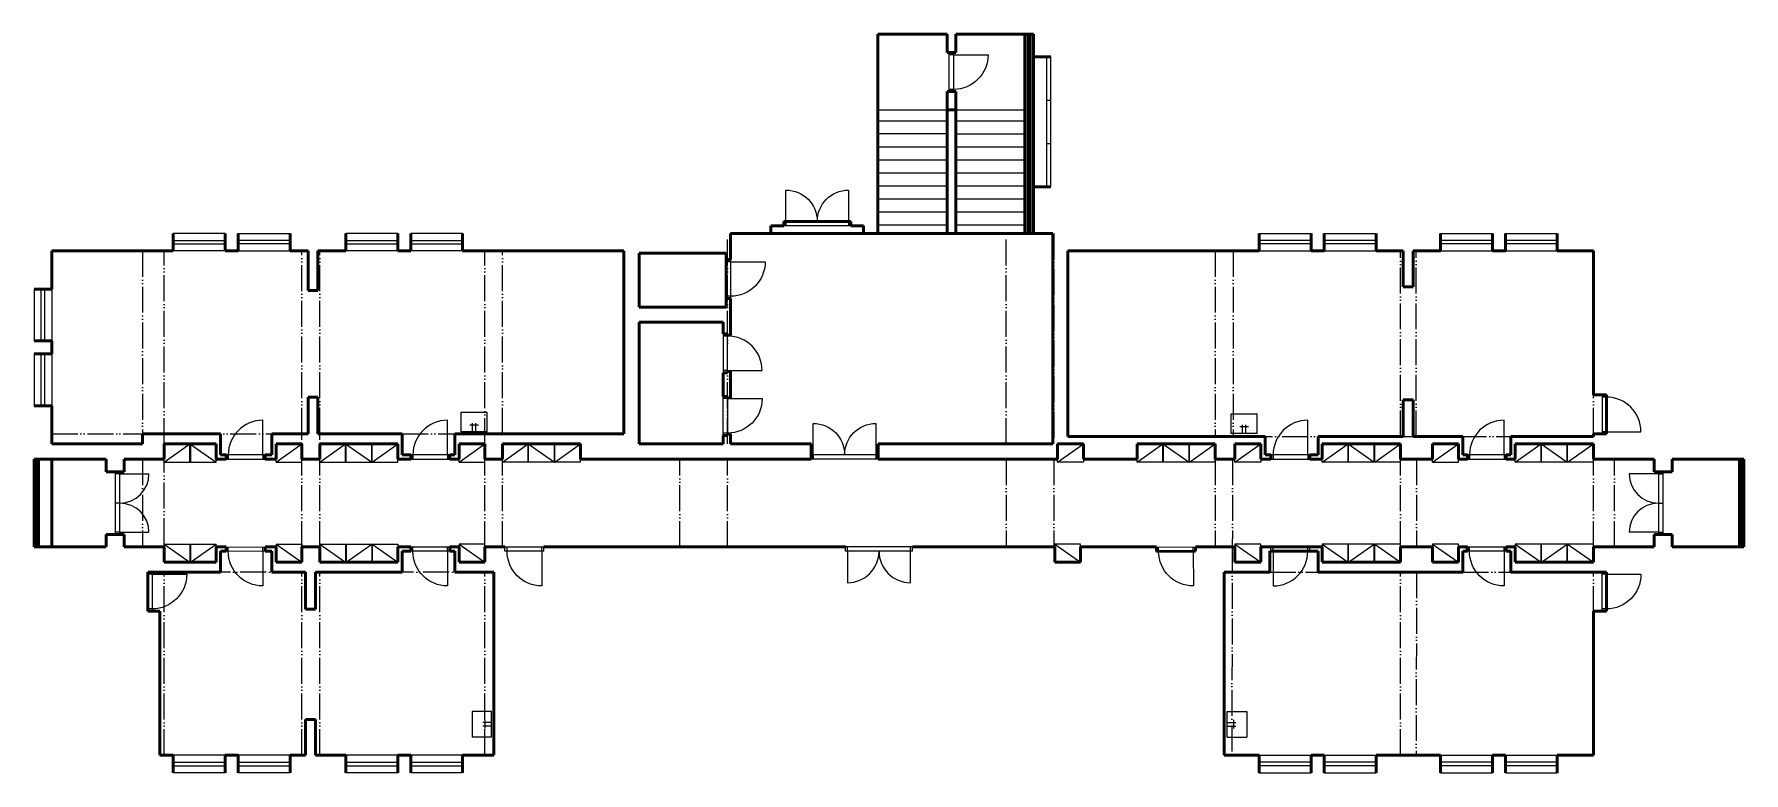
# Model space of a CAD drawing. Header units: millimetres. Extents: x 5522 to 45034, y 8387 to 25446.
import ezdxf

# ---------------------------------------------------------------- set-up
doc = ezdxf.new("R2010")
doc.units = ezdxf.units.MM
doc.header["$LTSCALE"] = 25
doc.linetypes.add('ACAD_ISO05W100', pattern=[33, 24, -3, 0, -3, 0, -3])
for name, color, linetype in [('Dveře', 51, 'Continuous'), ('Nábytek', 25, 'Continuous'), ('Okna', 51, 'Continuous'), ('Překlady', 1, 'ACAD_ISO05W100'), ('Sanita', 150, 'Continuous'), ('Schody', 51, 'Continuous')]:
    doc.layers.add(name, color=color, linetype=linetype)
doc.layers.add('Zdi', color=7, linetype='Continuous', lineweight=50)

# ---------------------------------------------------------------- blocks, each defined once
blk = doc.blocks.new('dvere')
for p, q in [((-50, 100), (-50, 900)), ((-900, 100), (-900, 0)), ((0, 100), (-900, 100)), ((-900, 0), (0, 0)), ((-850, 100), (-850, 0)), ((-50, 100), (-50, 0)), ((0, 100), (0, 0))]:
    blk.add_line(p, q)
blk.add_arc((-50, 100), 800, 90, 180)
blk = doc.blocks.new('balkon_dvere')
for p, q in [((-100, 675), (-775, 675)), ((-100, 725), (-100, -675)), ((-100, 725), (0, 725)), ((-100, 675), (0, 675)), ((0, 725), (0, -675)), ((-100, 0), (0, 0)), ((-100, -675), (-775, -675)), ((-100, -675), (0, -675)), ((-100, -675), (-100, -725)), ((0, -725), (-100, -725)), ((0, -675), (0, -725))]:
    blk.add_line(p, q)
for centre, start, end in [((-100, 675), 180, 270), ((-100, -675), 90, 180)]:
    blk.add_arc(centre, 675, start, end)
blk = doc.blocks.new('okno')
for p, q in [((0, -1200), (0, 0)), ((163, 0), (163, -1200)), ((243, 0), (243, -1200)), ((406, -1200), (406, 0))]:
    blk.add_line(p, q)
blk = doc.blocks.new('dvojdveře')
for p, q in [((-1550, -100), (-1550, 0)), ((0, 0), (-1550, 0)), ((-1500, -100), (-1500, 0)), ((-50, -825), (-50, 0)), ((0, -100), (0, 0)), ((0, -100), (-1550, -100)), ((-1500, -100), (-1500, -825))]:
    blk.add_line(p, q)
for centre, start, end in [((-1500, -100), 270, 0), ((-50, -100), 180, 270)]:
    blk.add_arc(centre, 725, start, end)
blk = doc.blocks.new('umyvydlo')
for p, q in [((-300, 0), (-300, 450)), ((-300, 450), (300, 450)), ((300, 0), (300, 450)), ((300, 0), (-300, 0)), ((100, 150), (-100, 150)), ((-40, 0), (-40, 200)), ((40, 0), (40, 200))]:
    blk.add_line(p, q)

msp = doc.modelspace()

# ---------------------------------------------------------------- linework, layer by layer
at = {"layer": 'Nábytek'}
for p, q in [((8526, 15564), (8526, 15981)), ((9727, 15981), (8526, 15981)), ((8526, 15564), (9122, 15981)), ((9122, 15564), (9122, 15981)), ((9122, 15981), (9727, 15564)), ((9131, 15981), (9131, 15564)), ((9727, 15564), (9727, 15981)), ((11111, 15564), (11111, 15981)), ((11111, 15981), (11707, 15981)), ((11111, 15564), (11707, 15981)), ((11707, 15564), (11707, 15981)), ((12124, 15564), (12124, 15981)), ((12124, 15981), (13930, 15981)), ((12124, 15564), (12720, 15981)), ((12720, 15564), (12720, 15981)), ((12720, 15981), (13325, 15564)), ((12729, 15564), (12729, 15981)), ((13325, 15564), (13325, 15981)), ((13334, 15564), (13334, 15981)), ((13334, 15564), (13930, 15981)), ((13930, 15564), (13930, 15981)), ((15342, 15564), (15342, 15981)), ((15342, 15981), (15938, 15981)), ((15342, 15564), (15938, 15981)), ((15938, 15564), (15938, 15981)), ((16343, 15564), (16343, 15981)), ((16343, 15981), (18149, 15981)), ((16343, 15564), (16939, 15981)), ((16939, 15564), (16939, 15981)), ((16939, 15981), (17544, 15564)), ((16948, 15564), (16948, 15981)), ((17544, 15564), (17544, 15981)), ((17553, 15564), (17553, 15981)), ((17553, 15564), (18149, 15981)), ((18149, 15564), (18149, 15981)), ((29174, 15564), (29174, 15981)), ((29174, 15564), (29770, 15981)), ((29174, 15981), (29770, 15981)), ((29770, 15981), (29770, 15564)), ((31014, 15564), (31014, 15981)), ((31014, 15981), (32820, 15981)), ((31014, 15564), (31610, 15981)), ((31610, 15564), (31610, 15981)), ((31610, 15981), (32215, 15564)), ((31619, 15564), (31619, 15981)), ((32215, 15564), (32215, 15981)), ((32224, 15564), (32224, 15981)), ((32224, 15564), (32820, 15981)), ((32820, 15564), (32820, 15981)), ((33274, 15564), (33274, 15981)), ((33274, 15564), (33870, 15981)), ((33274, 15981), (33870, 15981)), ((33870, 15981), (33870, 15564)), ((35293, 15564), (35293, 15981)), ((35293, 15981), (37099, 15981)), ((35293, 15564), (35889, 15981)), ((35889, 15564), (35889, 15981)), ((35889, 15981), (36494, 15564)), ((35898, 15564), (35898, 15981)), ((36494, 15564), (36494, 15981)), ((36503, 15564), (36503, 15981)), ((36503, 15564), (37099, 15981)), ((37099, 15564), (37099, 15981)), ((37841, 15564), (37841, 15981)), ((37841, 15981), (38437, 15981)), ((37841, 15564), (38437, 15981)), ((38437, 15564), (38437, 15981)), ((39753, 15564), (39753, 15981)), ((39753, 15981), (41559, 15981)), ((39753, 15564), (40349, 15981)), ((40349, 15564), (40349, 15981)), ((40349, 15981), (40954, 15564)), ((40358, 15564), (40358, 15981)), ((40954, 15564), (40954, 15981)), ((40963, 15564), (40963, 15981)), ((40963, 15564), (41559, 15981)), ((41559, 15564), (41559, 15981)), ((8526, 15564), (9122, 15564)), ((9131, 15564), (9727, 15564)), ((11111, 15564), (11707, 15564)), ((12124, 15564), (12720, 15564)), ((12729, 15564), (13325, 15564)), ((13334, 15564), (13930, 15564)), ((15342, 15564), (15938, 15564)), ((16939, 15564), (16343, 15564)), ((17544, 15564), (16948, 15564)), ((18149, 15564), (17553, 15564)), ((29770, 15564), (29174, 15564)), ((31610, 15564), (31014, 15564)), ((32215, 15564), (31619, 15564)), ((32820, 15564), (32224, 15564)), ((33870, 15564), (33274, 15564)), ((35889, 15564), (35293, 15564)), ((36494, 15564), (35898, 15564)), ((37099, 15564), (36503, 15564)), ((37841, 15564), (38437, 15564)), ((40349, 15564), (39753, 15564)), ((40954, 15564), (40358, 15564)), ((41559, 15564), (40963, 15564)), ((8526, 13629), (8526, 13669)), ((8526, 13669), (9122, 13669)), ((8526, 13669), (9122, 13252)), ((8526, 13629), (8526, 13252)), ((9122, 13669), (9122, 13252)), ((9131, 13669), (9727, 13669)), ((9131, 13252), (9727, 13669)), ((9131, 13669), (9131, 13252)), ((9727, 13252), (9727, 13669)), ((11111, 13669), (11111, 13252)), ((11111, 13669), (11707, 13669)), ((11111, 13669), (11707, 13252)), ((11707, 13669), (11707, 13252)), ((12124, 13669), (12124, 13252)), ((12124, 13669), (12720, 13669)), ((12124, 13669), (12124, 13252)), ((12124, 13669), (12720, 13252)), ((12720, 13669), (12720, 13252)), ((12729, 13669), (13325, 13669)), ((12729, 13669), (12729, 13252)), ((12729, 13252), (13325, 13669)), ((13325, 13669), (13325, 13252)), ((13334, 13669), (13930, 13669)), ((13334, 13669), (13334, 13252)), ((13334, 13669), (13930, 13252)), ((13930, 13669), (13930, 13252)), ((15342, 13669), (15342, 13252)), ((15938, 13669), (15342, 13669)), ((15342, 13669), (15938, 13252)), ((15938, 13252), (15938, 13669)), ((29111, 13669), (29111, 13252)), ((29707, 13669), (29111, 13669)), ((29111, 13669), (29707, 13252)), ((29707, 13252), (29707, 13669)), ((33274, 13669), (33274, 13252)), ((33274, 13669), (33870, 13252)), ((33870, 13669), (33274, 13669)), ((33870, 13252), (33870, 13669)), ((35293, 13669), (35293, 13252)), ((35293, 13669), (35889, 13252)), ((35293, 13669), (35293, 13252)), ((35293, 13669), (35889, 13252)), ((35889, 13669), (35293, 13669)), ((35889, 13252), (35889, 13669)), ((35889, 13252), (35889, 13669)), ((35898, 13252), (35898, 13669)), ((35898, 13252), (36494, 13669)), ((35898, 13252), (35898, 13669)), ((35898, 13252), (36494, 13669)), ((36494, 13669), (35898, 13669)), ((36494, 13252), (36494, 13669)), ((36494, 13252), (36494, 13669)), ((36503, 13252), (36503, 13669)), ((36503, 13669), (37099, 13252)), ((36503, 13252), (36503, 13669)), ((36503, 13669), (37099, 13252)), ((37099, 13669), (36503, 13669)), ((37099, 13252), (37099, 13669)), ((37099, 13252), (37099, 13669)), ((37841, 13669), (37841, 13252)), ((38437, 13669), (37841, 13669)), ((37841, 13669), (38437, 13252)), ((38437, 13252), (38437, 13669)), ((39753, 13669), (39753, 13252)), ((39753, 13669), (40349, 13252)), ((39753, 13669), (39753, 13252)), ((39753, 13669), (40349, 13252)), ((40349, 13669), (39753, 13669)), ((40349, 13252), (40349, 13669)), ((40349, 13252), (40349, 13669)), ((40358, 13252), (40358, 13669)), ((40358, 13252), (40954, 13669)), ((40358, 13252), (40358, 13669)), ((40358, 13252), (40954, 13669)), ((40954, 13669), (40358, 13669)), ((40954, 13252), (40954, 13669)), ((40954, 13252), (40954, 13669)), ((40963, 13252), (40963, 13669)), ((40963, 13669), (41559, 13252)), ((40963, 13252), (40963, 13669)), ((40963, 13669), (41559, 13252)), ((41559, 13669), (40963, 13669)), ((41559, 13252), (41559, 13669)), ((41559, 13252), (41559, 13669)), ((8526, 13252), (9727, 13252)), ((11707, 13252), (11111, 13252)), ((12124, 13252), (13930, 13252)), ((15342, 13252), (15938, 13252)), ((29111, 13252), (29707, 13252)), ((29111, 13252), (29707, 13252)), ((33274, 13252), (33870, 13252)), ((35293, 13252), (35889, 13252)), ((35293, 13252), (35889, 13252)), ((35889, 13252), (35898, 13252)), ((35889, 13252), (35898, 13252)), ((35898, 13252), (36494, 13252)), ((35898, 13252), (36494, 13252)), ((36494, 13252), (36503, 13252)), ((36494, 13252), (36503, 13252)), ((36503, 13252), (37099, 13252)), ((36503, 13252), (37099, 13252)), ((37841, 13252), (38437, 13252)), ((39753, 13252), (40349, 13252)), ((39753, 13252), (40349, 13252)), ((40349, 13252), (40358, 13252)), ((40349, 13252), (40358, 13252)), ((40358, 13252), (40954, 13252)), ((40358, 13252), (40954, 13252)), ((40954, 13252), (40963, 13252)), ((40954, 13252), (40963, 13252)), ((40963, 13252), (41559, 13252)), ((40963, 13252), (41559, 13252))]:
    msp.add_line(p, q, dxfattribs=at)
at = {"layer": 'Okna'}
for p, q in [((28919, 24921), (28919, 21921)), ((29019, 21921), (29019, 24921)), ((28919, 23921), (29019, 23921)), ((28919, 22921), (29019, 22921))]:
    msp.add_line(p, q, dxfattribs=at)
at = {"layer": 'Překlady'}
for p, q in [((21547, 15981), (21547, 20845)), ((27987, 15981), (27987, 20846)), ((29087, 20846), (29087, 15981)), ((8026, 20440), (8026, 15981)), ((8526, 15981), (8526, 20440)), ((11707, 16214), (11707, 20440)), ((12124, 16214), (12124, 20440)), ((15938, 15981), (15938, 20440)), ((16343, 16214), (16343, 20440)), ((32820, 20440), (32820, 16154)), ((33230, 20440), (33230, 16154)), ((37099, 16154), (37099, 20440)), ((37459, 16154), (37459, 20440)), ((41559, 16214), (41559, 20440)), ((5928, 16214), (11707, 16214)), ((11707, 13602), (11707, 16214)), ((12124, 13602), (12124, 16214)), ((14030, 16214), (15242, 16214)), ((29412, 16154), (41559, 16154)), ((8026, 15631), (8026, 13602)), ((8526, 13669), (8526, 15631)), ((15938, 13602), (15938, 15564)), ((16343, 13602), (16343, 15584)), ((20447, 13602), (20447, 15631)), ((21547, 13602), (21547, 15631)), ((27987, 15631), (27987, 13602)), ((29087, 15631), (29087, 13602)), ((32820, 15631), (32820, 13602)), ((33218, 15631), (33213, 13602)), ((37099, 13602), (37099, 15564)), ((37470, 15631), (37470, 13602)), ((41559, 13602), (41559, 15564)), ((42046, 13602), (42046, 15631)), ((33213, 13602), (33200, 8793)), ((11707, 13018), (8248, 13022)), ((8526, 8793), (8526, 13018)), ((11707, 8793), (11707, 13018)), ((12124, 8793), (12124, 13018)), ((15938, 13018), (12124, 13018)), ((15938, 8793), (15938, 13018)), ((34077, 13021), (35193, 13021)), ((37099, 8793), (37099, 13022)), ((37470, 13022), (37459, 8793)), ((38537, 13022), (39653, 13022)), ((41559, 8793), (41559, 13022))]:
    msp.add_line(p, q, dxfattribs=at)
at = {"layer": 'Schody'}
for p, q in [((25019, 23696), (26619, 23696)), ((25019, 23446), (26619, 23446)), ((26819, 23696), (28419, 23696)), ((26819, 23446), (28419, 23446)), ((26619, 23146), (25019, 23146)), ((26819, 23146), (28419, 23146)), ((25019, 22846), (26619, 22846)), ((25019, 22546), (26619, 22546)), ((26819, 22846), (28419, 22846)), ((26819, 22546), (28419, 22546)), ((25019, 22246), (26619, 22246)), ((26819, 22246), (28419, 22246)), ((25019, 21946), (26619, 21946)), ((26819, 21946), (28419, 21946)), ((25019, 21646), (26619, 21646)), ((25019, 21346), (26619, 21346)), ((26819, 21646), (28419, 21646)), ((26819, 21346), (28419, 21346)), ((25019, 21046), (26619, 21046)), ((26819, 21046), (28419, 21046))]:
    msp.add_line(p, q, dxfattribs=at)
at = {"layer": 'Zdi'}
for p, q in [((26619, 25446), (25019, 25446)), ((25019, 25446), (25019, 20846)), ((26619, 25021), (26619, 25446)), ((26819, 25021), (26819, 25446)), ((26819, 25446), (28619, 25446)), ((28419, 25446), (28419, 20846)), ((28494, 25446), (28494, 20846)), ((28544, 25446), (28544, 20846)), ((28619, 20846), (28619, 25446)), ((26669, 25021), (26619, 25021)), ((26669, 25021), (26819, 25021)), ((28619, 24921), (29019, 24921)), ((26769, 24121), (26619, 24121)), ((26619, 24121), (26619, 23696)), ((26769, 24121), (26819, 24121)), ((26819, 24121), (26819, 23696)), ((26619, 23696), (26819, 23696)), ((26619, 23696), (26619, 20846)), ((26819, 23696), (26819, 20846)), ((29019, 21921), (28619, 21921)), ((22549, 21021), (22549, 20846)), ((22549, 21021), (22844, 21021)), ((22844, 21021), (22844, 21121)), ((22844, 21121), (24394, 21121)), ((24394, 21021), (24394, 21121)), ((24689, 21021), (24394, 21021)), ((24689, 21021), (24689, 20846)), ((8737, 20846), (8737, 20440)), ((9937, 20846), (9937, 20440)), ((10237, 20846), (10237, 20440)), ((11437, 20846), (11437, 20440)), ((12724, 20440), (12724, 20846)), ((13924, 20846), (13924, 20440)), ((14224, 20440), (14224, 20846)), ((15424, 20846), (15424, 20440)), ((29062, 20846), (21617, 20846)), ((21617, 20242), (21617, 20845)), ((29062, 15981), (29062, 20846)), ((33834, 20846), (33834, 20440)), ((35034, 20846), (35034, 20440)), ((35334, 20440), (35334, 20846)), ((36534, 20846), (36534, 20440)), ((38023, 20846), (38023, 20440)), ((39223, 20846), (39223, 20440)), ((39523, 20440), (39523, 20846)), ((40723, 20846), (40723, 20440)), ((5928, 19561), (5928, 20440)), ((5928, 20440), (8737, 20440)), ((10237, 20440), (9937, 20440)), ((11437, 20440), (11851, 20440)), ((11851, 19525), (11851, 20440)), ((12081, 20440), (12081, 19525)), ((12081, 20440), (12724, 20440)), ((13924, 20440), (14224, 20440)), ((15424, 20440), (19153, 20440)), ((19153, 20440), (19153, 16214)), ((19503, 20387), (21517, 20387)), ((19503, 20387), (19503, 19142)), ((21517, 20242), (21517, 20387)), ((21517, 20242), (21517, 19342)), ((21617, 20242), (21517, 20242)), ((33834, 20440), (29412, 20440)), ((29412, 20439), (29412, 16154)), ((35334, 20440), (35034, 20440)), ((37164, 20440), (36534, 20440)), ((37164, 19615), (37164, 20440)), ((37394, 20440), (37394, 19615)), ((37394, 20440), (38023, 20440)), ((39223, 20440), (39523, 20440)), ((40723, 20440), (41559, 20440)), ((41559, 20440), (41559, 17114)), ((5928, 19561), (5522, 19561)), ((12081, 19525), (11851, 19525)), ((37394, 19615), (37164, 19615)), ((19153, 19142), (19153, 19142)), ((21517, 19142), (19503, 19142)), ((21517, 19342), (21517, 19142)), ((21517, 19342), (21617, 19342)), ((21617, 18492), (21617, 19342)), ((19503, 18792), (21447, 18792)), ((19503, 18792), (19503, 16214)), ((21447, 18792), (21447, 18525)), ((5928, 18361), (5522, 18361)), ((5928, 18061), (5928, 18361)), ((21447, 18525), (21547, 18525)), ((21547, 18525), (21547, 18492)), ((21547, 18492), (21617, 18492)), ((5522, 18061), (5928, 18061)), ((21447, 17625), (21447, 17081)), ((21447, 17625), (21547, 17625)), ((21617, 17658), (21547, 17658)), ((21547, 17625), (21547, 17658)), ((21617, 17048), (21617, 17658)), ((11851, 16214), (11851, 17064)), ((11851, 17064), (12081, 17064)), ((12081, 17064), (12081, 16214)), ((21447, 17081), (21547, 17081)), ((21547, 17081), (21547, 17048)), ((21617, 17048), (21547, 17048)), ((37394, 17004), (37164, 17004)), ((37164, 17004), (37164, 16154)), ((37394, 16154), (37394, 17004)), ((41858, 17114), (41559, 17114)), ((41858, 17114), (41858, 16214)), ((5928, 16861), (5522, 16861)), ((5928, 15981), (5928, 16861)), ((8026, 15981), (8026, 16214)), ((8026, 16214), (9827, 16214)), ((9827, 15731), (9827, 16214)), ((11011, 16214), (11011, 15731)), ((11851, 16214), (11011, 16214)), ((12081, 16214), (14030, 16214)), ((14030, 15731), (14030, 16214)), ((15242, 16214), (15242, 15731)), ((19153, 16214), (15242, 16214)), ((19503, 16214), (19503, 15981)), ((21617, 16214), (21547, 16214)), ((21547, 16181), (21547, 16214)), ((21617, 16214), (21617, 15981)), ((41858, 16214), (41559, 16214)), ((41559, 16154), (41559, 16214)), ((5928, 15981), (8026, 15981)), ((8526, 15631), (8526, 15981)), ((8526, 15981), (9727, 15981)), ((9727, 15981), (9727, 15631)), ((11111, 15631), (11111, 15981)), ((11111, 15981), (11707, 15981)), ((11707, 15981), (11707, 15631)), ((13930, 15981), (12124, 15981)), ((12124, 15981), (12124, 15631)), ((13930, 15631), (13930, 15981)), ((15938, 15981), (15342, 15981)), ((15342, 15981), (15342, 15631)), ((15938, 15631), (15938, 15981)), ((16343, 15631), (16343, 15981)), ((16343, 15981), (18149, 15981)), ((18149, 15981), (18149, 15631)), ((19503, 15981), (21447, 15981)), ((21447, 16181), (21447, 15981)), ((21447, 16181), (21547, 16181)), ((21617, 15981), (23477, 15981)), ((21617, 15981), (21617, 15981)), ((23477, 15631), (23477, 15981)), ((25027, 15631), (25027, 15981)), ((25027, 15981), (29062, 15981)), ((29174, 15631), (29174, 15981)), ((29174, 15981), (29770, 15981)), ((33200, 16154), (29412, 16154)), ((29770, 15981), (29770, 15631)), ((31014, 15631), (31014, 15981)), ((31014, 15981), (32820, 15981)), ((32820, 15981), (32820, 15631)), ((32820, 15981), (32820, 15631)), ((33970, 16154), (33200, 16154)), ((33274, 15631), (33274, 15981)), ((33274, 15981), (33870, 15981)), ((33870, 15981), (33870, 15631)), ((33970, 15731), (33970, 16154)), ((37164, 16154), (35193, 16154)), ((35193, 15731), (35193, 16154)), ((35293, 15631), (35293, 15981)), ((35293, 15981), (37099, 15981)), ((37099, 15981), (37099, 15631)), ((37099, 15981), (37099, 15631)), ((37394, 16154), (38537, 16154)), ((37841, 15631), (37841, 15981)), ((37841, 15981), (38437, 15981)), ((38437, 15981), (38437, 15631)), ((38537, 16154), (38537, 15731)), ((39653, 16154), (39653, 15731)), ((39653, 16154), (41559, 16154)), ((39753, 15631), (39753, 15981)), ((39753, 15981), (41559, 15981)), ((41559, 15981), (41559, 15631)), ((5522, 15631), (5728, 15631)), ((5522, 15631), (5522, 13602)), ((5557, 15631), (5557, 13602)), ((5587, 15631), (5587, 13602)), ((5622, 15631), (5622, 13602)), ((5728, 15631), (5928, 15631)), ((7183, 15631), (5928, 15631)), ((5928, 13602), (5928, 15631)), ((7183, 15341), (7183, 15631)), ((7600, 15631), (7600, 15341)), ((8526, 15631), (7600, 15631)), ((9957, 15631), (9727, 15631)), ((9957, 15731), (9827, 15731)), ((9957, 15730), (9957, 15731)), ((9957, 15630), (9957, 15730)), ((10857, 15731), (11011, 15731)), ((10857, 15631), (10857, 15731)), ((11111, 15631), (10857, 15631)), ((12124, 15631), (11707, 15631)), ((14225, 15631), (13930, 15631)), ((14225, 15731), (14030, 15731)), ((14225, 15630), (14225, 15731)), ((15125, 15731), (15242, 15731)), ((15125, 15631), (15125, 15731)), ((15342, 15631), (15125, 15631)), ((16343, 15631), (15938, 15631)), ((23477, 15631), (18149, 15631)), ((29174, 15631), (25027, 15631)), ((31014, 15631), (29770, 15631)), ((33274, 15631), (32820, 15632)), ((34106, 15631), (33870, 15631)), ((33970, 15731), (34106, 15731)), ((34106, 15631), (34106, 15731)), ((35193, 15731), (35006, 15731)), ((35006, 15631), (35006, 15731)), ((35293, 15631), (35006, 15631)), ((37841, 15631), (37099, 15631)), ((38645, 15631), (38437, 15631)), ((38645, 15731), (38537, 15731)), ((38645, 15631), (38645, 15731)), ((39545, 15731), (39653, 15731)), ((39545, 15631), (39545, 15731)), ((39753, 15631), (39545, 15631)), ((42959, 15631), (41559, 15631)), ((42959, 15631), (42959, 15341)), ((43376, 15631), (45034, 15631)), ((43376, 15341), (43376, 15631)), ((44628, 15631), (44628, 15631)), ((44934, 15631), (44934, 13602)), ((44969, 15631), (44969, 13602)), ((44999, 15631), (44999, 13602)), ((45034, 15631), (45034, 13602)), ((7400, 15341), (7183, 15341)), ((7400, 15341), (7500, 15341)), ((7600, 15341), (7500, 15341)), ((42959, 15341), (43059, 15341)), ((43059, 15341), (43376, 15341)), ((7183, 13891), (7183, 13602)), ((7400, 13891), (7183, 13891)), ((7400, 13891), (7500, 13891)), ((7600, 13891), (7500, 13891)), ((7600, 13602), (7600, 13891)), ((42959, 13602), (42959, 13891)), ((42959, 13891), (43059, 13891)), ((43059, 13891), (43376, 13891)), ((43376, 13891), (43376, 13602)), ((5522, 13602), (5728, 13602)), ((5728, 13602), (5928, 13602)), ((7183, 13602), (5928, 13602)), ((7600, 13602), (8526, 13602)), ((8526, 13252), (8526, 13602)), ((9727, 13602), (9956, 13602)), ((9727, 13602), (9727, 13252)), ((9827, 13022), (9827, 13502)), ((9957, 13502), (9827, 13502)), ((9957, 13502), (9956, 13602)), ((10857, 13602), (11111, 13602)), ((10857, 13502), (10857, 13602)), ((10857, 13502), (11011, 13502)), ((11011, 13502), (11011, 13018)), ((11111, 13602), (11111, 13252)), ((11707, 13602), (12124, 13602)), ((11707, 13252), (11707, 13602)), ((12124, 13252), (12124, 13602)), ((14225, 13602), (13930, 13602)), ((13930, 13252), (13930, 13602)), ((14030, 13502), (14030, 13018)), ((14225, 13502), (14030, 13502)), ((14225, 13502), (14225, 13602)), ((15125, 13602), (15342, 13602)), ((15125, 13502), (15125, 13602)), ((15125, 13502), (15242, 13502)), ((15242, 13502), (15242, 13018)), ((15342, 13602), (15342, 13252)), ((16403, 13602), (15938, 13602)), ((15938, 13252), (15938, 13602)), ((17303, 13602), (24272, 13602)), ((25822, 13602), (29111, 13602)), ((29111, 13252), (29111, 13602)), ((29707, 13602), (31460, 13602)), ((29707, 13602), (29707, 13252)), ((31459, 13600), (31460, 13500)), ((31460, 13500), (32360, 13503)), ((33274, 13602), (32359, 13603)), ((32360, 13503), (32360, 13603)), ((33274, 13602), (33274, 13252)), ((33870, 13602), (35293, 13602)), ((33870, 13252), (33870, 13602)), ((34077, 13021), (34077, 13502)), ((34077, 13502), (35193, 13502)), ((35193, 13502), (35193, 13021)), ((35293, 13602), (35293, 13252)), ((37099, 13602), (37099, 13252)), ((37099, 13602), (37841, 13602)), ((37099, 13252), (37099, 13602)), ((37841, 13602), (37841, 13252)), ((38645, 13602), (38437, 13602)), ((38437, 13252), (38437, 13602)), ((38645, 13502), (38537, 13502)), ((38537, 13022), (38537, 13502)), ((38644, 13502), (38644, 13602)), ((39545, 13602), (39753, 13602)), ((39545, 13502), (39545, 13602)), ((39545, 13502), (39653, 13502)), ((39653, 13502), (39653, 13022)), ((39753, 13252), (39753, 13602)), ((41559, 13602), (42959, 13602)), ((41559, 13252), (41559, 13602)), ((43376, 13602), (45034, 13602)), ((9727, 13252), (8526, 13252)), ((11111, 13252), (11707, 13252)), ((12124, 13252), (13930, 13252)), ((15342, 13252), (15938, 13252)), ((29707, 13252), (29111, 13252)), ((33274, 13252), (33870, 13252)), ((35293, 13252), (37099, 13252)), ((37841, 13252), (38437, 13252)), ((41559, 13252), (39753, 13252)), ((8148, 13022), (9827, 13022)), ((8148, 13022), (8148, 12122)), ((11011, 13018), (11793, 13018)), ((11793, 12168), (11793, 13018)), ((12023, 13018), (12023, 12168)), ((12023, 13018), (14030, 13018)), ((15242, 13018), (16143, 13018)), ((16143, 13018), (16143, 8793)), ((33025, 8793), (33025, 13021)), ((33025, 13021), (34077, 13021)), ((35193, 13021), (37741, 13022)), ((38537, 13022), (37741, 13022)), ((41858, 13022), (39653, 13022)), ((41858, 13022), (41858, 12122)), ((8426, 12122), (8148, 12122)), ((8426, 8793), (8426, 12122)), ((12023, 12168), (11793, 12168)), ((41559, 12122), (41858, 12122)), ((41559, 12122), (41559, 8793)), ((12023, 9618), (11793, 9618)), ((11793, 9618), (11793, 8793)), ((12023, 8793), (12023, 9618)), ((8737, 8793), (8426, 8793)), ((8737, 8793), (8737, 8387)), ((9937, 8793), (9937, 8387)), ((10237, 8793), (9937, 8793)), ((10237, 8793), (10237, 8387)), ((11437, 8793), (11437, 8387)), ((11793, 8793), (11437, 8793)), ((12023, 8793), (12724, 8793)), ((12724, 8793), (12724, 8387)), ((13924, 8793), (13924, 8387)), ((14224, 8793), (13924, 8793)), ((14224, 8793), (14224, 8387)), ((15424, 8793), (15424, 8387)), ((15424, 8793), (16143, 8793)), ((33834, 8793), (33025, 8793)), ((33834, 8793), (33834, 8387)), ((35034, 8793), (35034, 8387)), ((35334, 8793), (35034, 8793)), ((35334, 8387), (35334, 8793)), ((36534, 8793), (36534, 8387)), ((38023, 8793), (36534, 8793)), ((38023, 8793), (37459, 8793)), ((38023, 8793), (38023, 8387)), ((39223, 8793), (39223, 8387)), ((39223, 8793), (39523, 8793)), ((39523, 8387), (39523, 8793)), ((41559, 8793), (40723, 8793)), ((40723, 8793), (40723, 8387))]:
    msp.add_line(p, q, dxfattribs=at)

# ---------------------------------------------------------------- block references
at = {"layer": 'Dveře', "xscale": -1}
for name, p, rotation in [('dvere', (26669, 25021), 270), ('dvojdveře', (24394, 21021), 180), ('dvere', (21517, 20242), 270), ('dvere', (21447, 17081), 270), ('dvojdveře', (25027, 15631), 180), ('dvere', (10857, 13602), 180.10209930199), ('dvere', (15125, 13602), 180), ('dvere', (17302, 13602), 180), ('dvere', (32359, 13603), 180.2315753140664), ('dvere', (39544, 13602), 180), ('dvere', (8148, 13022), 270), ('dvere', (41758, 13022), 270)]:
    msp.add_blockref(name, p, dxfattribs=dict(at, rotation=rotation))
at = {"layer": 'Dveře'}
for name, p, rotation in [('dvere', (21447, 17625), 270), ('dvere', (41758, 16214), 270), ('dvere', (10857, 15631), 0.08621529272226086), ('dvere', (15125, 15631), 0.0664996011455091), ('balkon_dvere', (7400, 14616), 180), ('dvere', (34106, 13602), 180)]:
    msp.add_blockref(name, p, dxfattribs=dict(at, rotation=rotation))
for name, p in [('dvere', (35006, 15631)), ('dvere', (39545, 15631)), ('balkon_dvere', (43159, 14616)), ('dvojdveře', (25822, 13602))]:
    msp.add_blockref(name, p, dxfattribs=at)
at = {"layer": 'Okna'}
for p, rotation in [((8737, 20440), 90), ((12724, 20440), 90), ((14224, 20440), 90), ((35034, 20846), 270), ((36534, 20846), 270), ((39223, 20846), 270), ((40723, 20846), 270), ((5928, 18361), 180), ((5928, 16861), 180), ((8737, 8387), 90), ((10237, 8387), 90), ((12724, 8387), 90), ((14224, 8387), 90), ((35034, 8793), 270), ((36534, 8793), 270), ((39223, 8793), 270), ((40723, 8793), 270)]:
    msp.add_blockref('okno', p, dxfattribs=dict(at, rotation=rotation))
at = {"layer": 'Okna', "xscale": -1, "rotation": 270}
msp.add_blockref('okno', (11437, 20440), dxfattribs=at)
at = {"layer": 'Sanita'}
for p in [(15692, 16264), (33486, 16224)]:
    msp.add_blockref('umyvydlo', p, dxfattribs=at)
at = {"layer": 'Sanita', "xscale": -1, "rotation": 90}
msp.add_blockref('umyvydlo', (16093, 9506), dxfattribs=at)
at = {"layer": 'Sanita', "rotation": 270}
msp.add_blockref('umyvydlo', (33095, 9506), dxfattribs=at)

doc.saveas('drawing.dxf')
